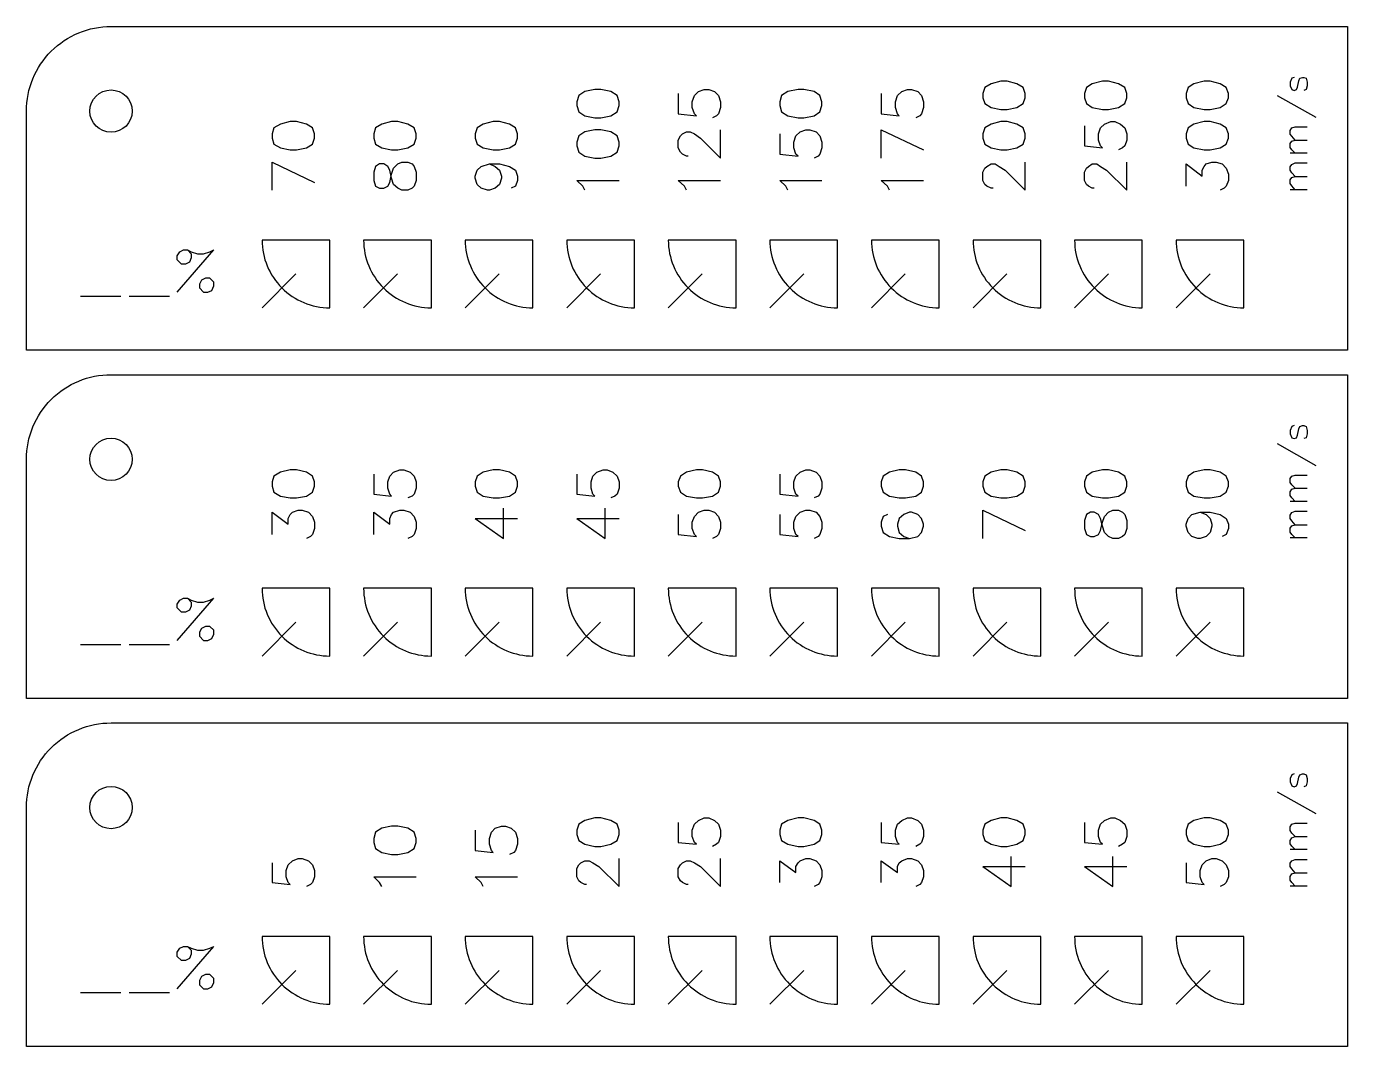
# Model space of a CAD drawing. Extents: x 257 to 820, y -99 to 253.
# Drawn here: x 663.7 to 819.8, y -31.1 to 89.4 of the extents above; entities that cross this region are included whole.
import ezdxf

# ---------------------------------------------------------------- set-up
doc = ezdxf.new("R2010")
doc.units = 0
doc.header["$LTSCALE"] = 2
doc.layers.get('0').update_dxf_attribs({"linetype": 'CONTINUOUS'})

msp = doc.modelspace()

# ---------------------------------------------------------------- linework, layer by layer
for p, q in [((695.53, 60.2), (691.53, 56.2)), ((707.53, 60.2), (703.53, 56.2)), ((719.53, 60.2), (715.53, 56.2)), ((731.53, 60.2), (727.53, 56.2)), ((743.53, 60.2), (739.53, 56.2)), ((755.53, 60.2), (751.53, 56.2)), ((767.53, 60.2), (763.53, 56.2)), ((779.53, 60.2), (775.53, 56.2)), ((791.53, 60.2), (787.53, 56.2)), ((803.53, 60.2), (799.53, 56.2)), ((695.53, 19.06), (691.53, 15.06)), ((707.53, 19.06), (703.53, 15.06)), ((719.53, 19.06), (715.53, 15.06)), ((731.53, 19.06), (727.53, 15.06)), ((743.53, 19.06), (739.53, 15.06)), ((755.53, 19.06), (751.53, 15.06)), ((767.53, 19.06), (763.53, 15.06)), ((779.53, 19.06), (775.53, 15.06)), ((791.53, 19.06), (787.53, 15.06)), ((803.53, 19.06), (799.53, 15.06)), ((695.53, -22.08), (691.53, -26.08)), ((707.53, -22.08), (703.53, -26.08)), ((719.53, -22.08), (715.53, -26.08)), ((731.53, -22.08), (727.53, -26.08)), ((743.53, -22.08), (739.53, -26.08)), ((755.53, -22.08), (751.53, -26.08)), ((767.53, -22.08), (763.53, -26.08)), ((779.53, -22.08), (775.53, -26.08)), ((791.53, -22.08), (787.53, -26.08)), ((803.53, -22.08), (799.53, -26.08))]:
    msp.add_line(p, q)
for points in [[(819.78, 51.2), (663.69, 51.2), (663.69, 79.44, -0.414214), (673.69, 89.44), (819.78, 89.44)], [(699.53, 64.2), (691.53, 64.2, 0.414214), (699.53, 56.2)], [(711.53, 64.2), (703.53, 64.2, 0.414214), (711.53, 56.2)], [(723.53, 64.2), (715.53, 64.2, 0.414214), (723.53, 56.2)], [(735.53, 64.2), (727.53, 64.2, 0.414214), (735.53, 56.2)], [(747.53, 64.2), (739.53, 64.2, 0.414214), (747.53, 56.2)], [(759.53, 64.2), (751.53, 64.2, 0.414214), (759.53, 56.2)], [(771.53, 64.2), (763.53, 64.2, 0.414214), (771.53, 56.2)], [(783.53, 64.2), (775.53, 64.2, 0.414214), (783.53, 56.2)], [(795.53, 64.2), (787.53, 64.2, 0.414214), (795.53, 56.2)], [(807.53, 64.2), (799.53, 64.2, 0.414214), (807.53, 56.2)], [(819.78, 10.06), (663.69, 10.06), (663.69, 38.3, -0.414214), (673.69, 48.3), (819.78, 48.3)], [(699.53, 23.06), (691.53, 23.06, 0.414214), (699.53, 15.06)], [(711.53, 23.06), (703.53, 23.06, 0.414214), (711.53, 15.06)], [(723.53, 23.06), (715.53, 23.06, 0.414214), (723.53, 15.06)], [(735.53, 23.06), (727.53, 23.06, 0.414214), (735.53, 15.06)], [(747.53, 23.06), (739.53, 23.06, 0.414214), (747.53, 15.06)], [(759.53, 23.06), (751.53, 23.06, 0.414214), (759.53, 15.06)], [(771.53, 23.06), (763.53, 23.06, 0.414214), (771.53, 15.06)], [(783.53, 23.06), (775.53, 23.06, 0.414214), (783.53, 15.06)], [(795.53, 23.06), (787.53, 23.06, 0.414214), (795.53, 15.06)], [(807.53, 23.06), (799.53, 23.06, 0.414214), (807.53, 15.06)], [(819.78, -31.08), (663.69, -31.08), (663.69, -2.84, -0.414214), (673.69, 7.16), (819.78, 7.16)], [(699.53, -18.08), (691.53, -18.08, 0.414214), (699.53, -26.08)], [(711.53, -18.08), (703.53, -18.08, 0.414214), (711.53, -26.08)], [(723.53, -18.08), (715.53, -18.08, 0.414214), (723.53, -26.08)], [(735.53, -18.08), (727.53, -18.08, 0.414214), (735.53, -26.08)], [(747.53, -18.08), (739.53, -18.08, 0.414214), (747.53, -26.08)], [(759.53, -18.08), (751.53, -18.08, 0.414214), (759.53, -26.08)], [(771.53, -18.08), (763.53, -18.08, 0.414214), (771.53, -26.08)], [(783.53, -18.08), (775.53, -18.08, 0.414214), (783.53, -26.08)], [(795.53, -18.08), (787.53, -18.08, 0.414214), (795.53, -26.08)], [(807.53, -18.08), (799.53, -18.08, 0.414214), (807.53, -26.08)]]:
    msp.add_lwpolyline(points, format="xyb", close=True)
at = {"color": 139}
for points in [[(776.7, 81.01), (776.93, 80.32), (777.68, 79.86), (778.82, 79.63), (779.57, 79.63), (780.72, 79.86), (781.47, 80.32), (781.7, 81.01), (781.7, 81.52), (781.47, 82.21), (780.72, 82.67), (779.57, 82.96), (778.82, 82.96), (777.68, 82.67), (776.93, 82.21), (776.7, 81.52), (776.7, 81.01)], [(788.71, 81.01), (788.94, 80.32), (789.62, 79.86), (790.83, 79.63), (791.52, 79.63), (792.73, 79.86), (793.47, 80.32), (793.7, 81.01), (793.7, 81.52), (793.47, 82.21), (792.73, 82.67), (791.52, 82.96), (790.83, 82.96), (789.62, 82.67), (788.94, 82.21), (788.71, 81.52), (788.71, 81.01)], [(800.71, 81.01), (800.94, 80.32), (801.63, 79.86), (802.84, 79.63), (803.53, 79.63), (804.73, 79.86), (805.42, 80.32), (805.71, 81.01), (805.71, 81.52), (805.42, 82.21), (804.73, 82.67), (803.53, 82.96), (802.84, 82.96), (801.63, 82.67), (800.94, 82.21), (800.71, 81.52), (800.71, 81.01)], [(728.73, 80.09), (728.96, 79.34), (729.65, 78.88), (730.86, 78.65), (731.55, 78.65), (732.75, 78.88), (733.5, 79.34), (733.73, 80.09), (733.73, 80.55), (733.5, 81.29), (732.75, 81.75), (731.55, 81.98), (730.86, 81.98), (729.65, 81.75), (728.96, 81.29), (728.73, 80.55), (728.73, 80.09)], [(752.69, 80.09), (752.92, 79.34), (753.66, 78.88), (754.87, 78.65), (755.56, 78.65), (756.76, 78.88), (757.45, 79.34), (757.68, 80.09), (757.68, 80.55), (757.45, 81.29), (756.76, 81.75), (755.56, 81.98), (754.87, 81.98), (753.66, 81.75), (752.92, 81.29), (752.69, 80.55), (752.69, 80.09)], [(692.71, 76.24), (692.94, 75.55), (693.69, 75.09), (694.84, 74.86), (695.58, 74.86), (696.79, 75.09), (697.48, 75.55), (697.71, 76.24), (697.71, 76.76), (697.48, 77.45), (696.79, 77.91), (695.58, 78.19), (694.84, 78.19), (693.69, 77.91), (692.94, 77.45), (692.71, 76.76), (692.71, 76.24)], [(704.72, 76.24), (704.95, 75.55), (705.69, 75.09), (706.84, 74.86), (707.59, 74.86), (708.74, 75.09), (709.49, 75.55), (709.72, 76.24), (709.72, 76.76), (709.49, 77.45), (708.74, 77.91), (707.59, 78.19), (706.84, 78.19), (705.69, 77.91), (704.95, 77.45), (704.72, 76.76), (704.72, 76.24)], [(716.72, 76.24), (716.95, 75.55), (717.64, 75.09), (718.85, 74.86), (719.6, 74.86), (720.75, 75.09), (721.49, 75.55), (721.72, 76.24), (721.72, 76.76), (721.49, 77.45), (720.75, 77.91), (719.6, 78.19), (718.85, 78.19), (717.64, 77.91), (716.95, 77.45), (716.72, 76.76), (716.72, 76.24)], [(776.7, 76.24), (776.93, 75.55), (777.68, 75.09), (778.82, 74.86), (779.57, 74.86), (780.72, 75.09), (781.47, 75.55), (781.7, 76.24), (781.7, 76.76), (781.47, 77.45), (780.72, 77.91), (779.57, 78.19), (778.82, 78.19), (777.68, 77.91), (776.93, 77.45), (776.7, 76.76), (776.7, 76.24)], [(800.71, 76.24), (800.94, 75.55), (801.63, 75.09), (802.84, 74.86), (803.53, 74.86), (804.73, 75.09), (805.42, 75.55), (805.71, 76.24), (805.71, 76.76), (805.42, 77.45), (804.73, 77.91), (803.53, 78.19), (802.84, 78.19), (801.63, 77.91), (800.94, 77.45), (800.71, 76.76), (800.71, 76.24)], [(728.73, 75.32), (728.96, 74.57), (729.65, 74.11), (730.86, 73.88), (731.55, 73.88), (732.75, 74.11), (733.5, 74.57), (733.73, 75.32), (733.73, 75.78), (733.5, 76.53), (732.75, 76.99), (731.55, 77.22), (730.86, 77.22), (729.65, 76.99), (728.96, 76.53), (728.73, 75.78), (728.73, 75.32)], [(704.72, 71.24), (704.95, 70.55), (705.41, 70.32), (705.92, 70.32), (706.38, 70.55), (706.61, 71.01), (706.84, 71.99), (707.07, 72.68), (707.59, 73.19), (708.05, 73.42), (708.74, 73.42), (709.26, 73.19), (709.49, 72.91), (709.72, 72.22), (709.72, 71.24), (709.49, 70.55), (709.26, 70.32), (708.74, 70.09), (708.05, 70.09), (707.59, 70.32), (707.07, 70.78), (706.84, 71.53), (706.61, 72.45), (706.38, 72.91), (705.92, 73.19), (705.41, 73.19), (704.95, 72.91), (704.72, 72.22), (704.72, 71.24)], [(684.84, 59.69), (684.38, 59.46), (684.15, 59), (684.15, 58.55), (684.61, 58.03), (685.13, 58.03), (685.59, 58.26), (685.82, 58.78), (685.82, 59.23), (685.36, 59.69), (684.84, 59.69)], [(692.71, 35.11), (692.94, 34.42), (693.69, 33.96), (694.84, 33.73), (695.58, 33.73), (696.79, 33.96), (697.48, 34.42), (697.71, 35.11), (697.71, 35.62), (697.48, 36.31), (696.79, 36.77), (695.58, 37.06), (694.84, 37.06), (693.69, 36.77), (692.94, 36.31), (692.71, 35.62), (692.71, 35.11)], [(716.72, 35.11), (716.95, 34.42), (717.64, 33.96), (718.85, 33.73), (719.6, 33.73), (720.75, 33.96), (721.49, 34.42), (721.72, 35.11), (721.72, 35.62), (721.49, 36.31), (720.75, 36.77), (719.6, 37.06), (718.85, 37.06), (717.64, 36.77), (716.95, 36.31), (716.72, 35.62), (716.72, 35.11)], [(740.68, 35.11), (740.97, 34.42), (741.66, 33.96), (742.86, 33.73), (743.55, 33.73), (744.76, 33.96), (745.45, 34.42), (745.68, 35.11), (745.68, 35.62), (745.45, 36.31), (744.76, 36.77), (743.55, 37.06), (742.86, 37.06), (741.66, 36.77), (740.97, 36.31), (740.68, 35.62), (740.68, 35.11)], [(764.69, 35.11), (764.92, 34.42), (765.67, 33.96), (766.82, 33.73), (767.57, 33.73), (768.77, 33.96), (769.46, 34.42), (769.69, 35.11), (769.69, 35.62), (769.46, 36.31), (768.77, 36.77), (767.57, 37.06), (766.82, 37.06), (765.67, 36.77), (764.92, 36.31), (764.69, 35.62), (764.69, 35.11)], [(776.7, 35.11), (776.93, 34.42), (777.68, 33.96), (778.82, 33.73), (779.57, 33.73), (780.72, 33.96), (781.47, 34.42), (781.7, 35.11), (781.7, 35.62), (781.47, 36.31), (780.72, 36.77), (779.57, 37.06), (778.82, 37.06), (777.68, 36.77), (776.93, 36.31), (776.7, 35.62), (776.7, 35.11)], [(788.71, 35.11), (788.94, 34.42), (789.62, 33.96), (790.83, 33.73), (791.52, 33.73), (792.73, 33.96), (793.47, 34.42), (793.7, 35.11), (793.7, 35.62), (793.47, 36.31), (792.73, 36.77), (791.52, 37.06), (790.83, 37.06), (789.62, 36.77), (788.94, 36.31), (788.71, 35.62), (788.71, 35.11)], [(800.71, 35.11), (800.94, 34.42), (801.63, 33.96), (802.84, 33.73), (803.53, 33.73), (804.73, 33.96), (805.42, 34.42), (805.71, 35.11), (805.71, 35.62), (805.42, 36.31), (804.73, 36.77), (803.53, 37.06), (802.84, 37.06), (801.63, 36.77), (800.94, 36.31), (800.71, 35.62), (800.71, 35.11)], [(788.71, 30.11), (788.94, 29.42), (789.4, 29.19), (789.85, 29.19), (790.37, 29.42), (790.6, 29.88), (790.83, 30.86), (791.06, 31.54), (791.52, 32.06), (792.04, 32.29), (792.73, 32.29), (793.19, 32.06), (793.47, 31.77), (793.7, 31.09), (793.7, 30.11), (793.47, 29.42), (793.19, 29.19), (792.73, 28.96), (792.04, 28.96), (791.52, 29.19), (791.06, 29.65), (790.83, 30.4), (790.6, 31.32), (790.37, 31.77), (789.85, 32.06), (789.4, 32.06), (788.94, 31.77), (788.71, 31.09), (788.71, 30.11)], [(684.84, 18.56), (684.38, 18.33), (684.15, 17.87), (684.15, 17.41), (684.61, 16.9), (685.13, 16.9), (685.59, 17.13), (685.82, 17.64), (685.82, 18.1), (685.36, 18.56), (684.84, 18.56)], [(728.73, -6.03), (728.96, -6.72), (729.65, -7.17), (730.86, -7.46), (731.55, -7.46), (732.75, -7.17), (733.5, -6.72), (733.73, -6.03), (733.73, -5.51), (733.5, -4.82), (732.75, -4.36), (731.55, -4.07), (730.86, -4.07), (729.65, -4.36), (728.96, -4.82), (728.73, -5.51), (728.73, -6.03)], [(752.69, -6.03), (752.92, -6.72), (753.66, -7.17), (754.87, -7.46), (755.56, -7.46), (756.76, -7.17), (757.45, -6.72), (757.68, -6.03), (757.68, -5.51), (757.45, -4.82), (756.76, -4.36), (755.56, -4.07), (754.87, -4.07), (753.66, -4.36), (752.92, -4.82), (752.69, -5.51), (752.69, -6.03)], [(776.7, -6.03), (776.93, -6.72), (777.68, -7.17), (778.82, -7.46), (779.57, -7.46), (780.72, -7.17), (781.47, -6.72), (781.7, -6.03), (781.7, -5.51), (781.47, -4.82), (780.72, -4.36), (779.57, -4.07), (778.82, -4.07), (777.68, -4.36), (776.93, -4.82), (776.7, -5.51), (776.7, -6.03)], [(800.71, -6.03), (800.94, -6.72), (801.63, -7.17), (802.84, -7.46), (803.53, -7.46), (804.73, -7.17), (805.42, -6.72), (805.71, -6.03), (805.71, -5.51), (805.42, -4.82), (804.73, -4.36), (803.53, -4.07), (802.84, -4.07), (801.63, -4.36), (800.94, -4.82), (800.71, -5.51), (800.71, -6.03)], [(704.72, -6.95), (704.95, -7.69), (705.69, -8.15), (706.84, -8.38), (707.59, -8.38), (708.74, -8.15), (709.49, -7.69), (709.72, -6.95), (709.72, -6.49), (709.49, -5.74), (708.74, -5.28), (707.59, -5.05), (706.84, -5.05), (705.69, -5.28), (704.95, -5.74), (704.72, -6.49), (704.72, -6.95)], [(684.84, -22.57), (684.38, -22.8), (684.15, -23.26), (684.15, -23.78), (684.61, -24.24), (685.13, -24.24), (685.59, -24.01), (685.82, -23.49), (685.82, -23.03), (685.36, -22.57), (684.84, -22.57)]]:
    msp.add_lwpolyline(points, close=True, dxfattribs=at)
for points in [[(813.47, 83.42), (813.18, 83.31), (813.01, 82.85), (813.01, 82.44), (813.18, 81.98), (813.47, 81.87), (813.75, 81.98), (813.87, 82.27), (814.04, 83.02), (814.16, 83.31), (814.44, 83.42), (814.61, 83.42), (814.9, 83.31), (815.02, 82.85), (815.02, 82.44), (814.9, 81.98), (814.61, 81.87)], [(740.68, 81.52), (740.68, 79.11), (742.86, 78.88), (742.63, 79.11), (742.35, 79.86), (742.35, 80.55), (742.63, 81.29), (743.09, 81.75), (743.78, 81.98), (744.3, 81.98), (744.99, 81.75), (745.45, 81.29), (745.68, 80.55), (745.68, 79.86), (745.45, 79.11), (745.22, 78.88), (744.76, 78.65)], [(764.69, 81.52), (764.69, 79.11), (766.82, 78.88), (766.59, 79.11), (766.36, 79.86), (766.36, 80.55), (766.59, 81.29), (767.11, 81.75), (767.79, 81.98), (768.25, 81.98), (769, 81.75), (769.46, 81.29), (769.69, 80.55), (769.69, 79.86), (769.46, 79.11), (769.23, 78.88), (768.77, 78.65)], [(811.46, 81.29), (816.05, 78.71)], [(788.71, 77.68), (788.71, 75.32), (790.83, 75.09), (790.6, 75.32), (790.37, 76.01), (790.37, 76.76), (790.6, 77.45), (791.06, 77.91), (791.81, 78.19), (792.27, 78.19), (792.96, 77.91), (793.47, 77.45), (793.7, 76.76), (793.7, 76.01), (793.47, 75.32), (793.19, 75.09), (792.73, 74.86)], [(741.89, 74.11), (741.66, 74.11), (741.2, 74.34), (740.97, 74.57), (740.68, 75.09), (740.68, 76.01), (740.97, 76.53), (741.2, 76.76), (741.66, 76.99), (742.12, 76.99), (742.63, 76.76), (743.32, 76.24), (745.68, 73.88), (745.68, 77.22)], [(752.69, 76.76), (752.69, 74.34), (754.87, 74.11), (754.58, 74.34), (754.35, 75.09), (754.35, 75.78), (754.58, 76.53), (755.1, 76.99), (755.79, 77.22), (756.25, 77.22), (756.99, 76.99), (757.45, 76.53), (757.68, 75.78), (757.68, 75.09), (757.45, 74.34), (757.22, 74.11), (756.76, 73.88)], [(764.69, 73.88), (764.69, 77.22), (769.69, 74.86)], [(813.58, 76.01), (813.18, 76.47), (813.01, 76.7), (813.01, 77.16), (813.18, 77.45), (813.58, 77.56), (815.02, 77.56)], [(813.58, 74.46), (813.18, 74.86), (813.01, 75.15), (813.01, 75.61), (813.18, 75.89), (813.58, 76.01), (815.02, 76.01)], [(692.71, 70.09), (692.71, 73.42), (697.71, 71.01)], [(777.91, 70.32), (777.68, 70.32), (777.16, 70.55), (776.93, 70.78), (776.7, 71.24), (776.7, 72.22), (776.93, 72.68), (777.16, 72.91), (777.68, 73.19), (778.14, 73.19), (778.6, 72.91), (779.34, 72.45), (781.7, 70.09), (781.7, 73.42)], [(789.85, 70.32), (789.62, 70.32), (789.17, 70.55), (788.94, 70.78), (788.71, 71.24), (788.71, 72.22), (788.94, 72.68), (789.17, 72.91), (789.62, 73.19), (790.14, 73.19), (790.6, 72.91), (791.29, 72.45), (793.7, 70.09), (793.7, 73.42)], [(800.71, 70.55), (800.71, 73.19), (802.61, 71.76), (802.61, 72.45), (802.84, 72.91), (803.07, 73.19), (803.76, 73.42), (804.27, 73.42), (804.96, 73.19), (805.42, 72.68), (805.71, 71.99), (805.71, 71.24), (805.42, 70.55), (805.19, 70.32), (804.73, 70.09)], [(815.02, 74.46), (813.01, 74.46)], [(718.39, 73.19), (719.08, 72.91), (719.6, 72.45), (719.83, 71.76), (719.83, 71.53), (719.6, 70.78), (719.08, 70.32), (718.39, 70.09), (718.16, 70.09), (717.41, 70.32), (716.95, 70.78), (716.72, 71.53), (716.72, 71.76), (716.95, 72.45), (717.41, 72.91), (718.39, 73.19), (719.6, 73.19), (720.75, 72.91), (721.49, 72.45), (721.72, 71.76), (721.72, 71.24), (721.49, 70.55), (720.97, 70.32)], [(813.58, 71.7), (813.18, 72.16), (813.01, 72.45), (813.01, 72.85), (813.18, 73.14), (813.58, 73.31), (815.02, 73.31)], [(729.65, 70.09), (729.42, 70.55), (728.73, 71.24), (733.73, 71.24)], [(741.66, 70.09), (741.43, 70.55), (740.68, 71.24), (745.68, 71.24)], [(753.66, 70.09), (753.43, 70.55), (752.69, 71.24), (757.68, 71.24)], [(765.67, 70.09), (765.44, 70.55), (764.69, 71.24), (769.69, 71.24)], [(813.58, 70.15), (813.18, 70.61), (813.01, 70.9), (813.01, 71.3), (813.18, 71.59), (813.58, 71.7), (815.02, 71.7)], [(815.02, 70.15), (813.01, 70.15)], [(681.51, 58.03), (685.82, 63.03)], [(682.71, 63.03), (683.17, 62.57), (683.17, 62.11), (682.94, 61.59), (682.49, 61.36), (682.03, 61.36), (681.51, 61.88), (681.51, 62.34), (681.8, 62.8), (682.26, 63.03), (682.71, 63.03), (683.17, 62.8), (683.92, 62.57), (684.61, 62.57), (685.36, 62.8), (685.82, 63.03)], [(670.08, 57.57), (674.84, 57.57)], [(675.82, 57.57), (680.59, 57.57)], [(813.47, 42.29), (813.18, 42.17), (813.01, 41.71), (813.01, 41.31), (813.18, 40.85), (813.47, 40.74), (813.75, 40.85), (813.87, 41.14), (814.04, 41.89), (814.16, 42.17), (814.44, 42.29), (814.61, 42.29), (814.9, 42.17), (815.02, 41.71), (815.02, 41.31), (814.9, 40.85), (814.61, 40.74)], [(811.46, 40.16), (816.05, 37.58)], [(704.72, 36.54), (704.72, 34.19), (706.84, 33.96), (706.61, 34.19), (706.38, 34.88), (706.38, 35.62), (706.61, 36.31), (707.07, 36.77), (707.82, 37.06), (708.28, 37.06), (709.03, 36.77), (709.49, 36.31), (709.72, 35.62), (709.72, 34.88), (709.49, 34.19), (709.26, 33.96), (708.74, 33.73)], [(728.73, 36.54), (728.73, 34.19), (730.86, 33.96), (730.63, 34.19), (730.4, 34.88), (730.4, 35.62), (730.63, 36.31), (731.09, 36.77), (731.83, 37.06), (732.29, 37.06), (732.98, 36.77), (733.5, 36.31), (733.73, 35.62), (733.73, 34.88), (733.5, 34.19), (733.21, 33.96), (732.75, 33.73)], [(752.69, 36.54), (752.69, 34.19), (754.87, 33.96), (754.58, 34.19), (754.35, 34.88), (754.35, 35.62), (754.58, 36.31), (755.1, 36.77), (755.79, 37.06), (756.25, 37.06), (756.99, 36.77), (757.45, 36.31), (757.68, 35.62), (757.68, 34.88), (757.45, 34.19), (757.22, 33.96), (756.76, 33.73)], [(813.58, 34.88), (813.18, 35.28), (813.01, 35.57), (813.01, 36.03), (813.18, 36.31), (813.58, 36.43), (815.02, 36.43)], [(813.58, 33.33), (813.18, 33.73), (813.01, 34.02), (813.01, 34.47), (813.18, 34.76), (813.58, 34.88), (815.02, 34.88)], [(815.02, 33.33), (813.01, 33.33)], [(692.71, 29.42), (692.71, 32.06), (694.61, 30.63), (694.61, 31.32), (694.84, 31.77), (695.12, 32.06), (695.81, 32.29), (696.27, 32.29), (697.02, 32.06), (697.48, 31.54), (697.71, 30.86), (697.71, 30.11), (697.48, 29.42), (697.25, 29.19), (696.79, 28.96)], [(704.72, 29.42), (704.72, 32.06), (706.61, 30.63), (706.61, 31.32), (706.84, 31.77), (707.07, 32.06), (707.82, 32.29), (708.28, 32.29), (709.03, 32.06), (709.49, 31.54), (709.72, 30.86), (709.72, 30.11), (709.49, 29.42), (709.26, 29.19), (708.74, 28.96)], [(716.72, 31.32), (720.06, 28.96), (720.06, 32.52)], [(716.72, 31.32), (721.72, 31.32)], [(728.73, 31.32), (732.06, 28.96), (732.06, 32.52)], [(728.73, 31.32), (733.73, 31.32)], [(740.68, 31.77), (740.68, 29.42), (742.86, 29.19), (742.63, 29.42), (742.35, 30.11), (742.35, 30.86), (742.63, 31.54), (743.09, 32.06), (743.78, 32.29), (744.3, 32.29), (744.99, 32.06), (745.45, 31.54), (745.68, 30.86), (745.68, 30.11), (745.45, 29.42), (745.22, 29.19), (744.76, 28.96)], [(752.69, 31.77), (752.69, 29.42), (754.87, 29.19), (754.58, 29.42), (754.35, 30.11), (754.35, 30.86), (754.58, 31.54), (755.1, 32.06), (755.79, 32.29), (756.25, 32.29), (756.99, 32.06), (757.45, 31.54), (757.68, 30.86), (757.68, 30.11), (757.45, 29.42), (757.22, 29.19), (756.76, 28.96)], [(765.44, 31.77), (764.92, 31.54), (764.69, 30.86), (764.69, 30.4), (764.92, 29.65), (765.67, 29.19), (766.82, 28.96), (768.02, 28.96), (769, 29.19), (769.46, 29.65), (769.69, 30.4), (769.69, 30.63), (769.46, 31.32), (769, 31.77), (768.25, 32.06), (768.02, 32.06), (767.34, 31.77), (766.82, 31.32), (766.59, 30.63), (766.59, 30.4), (766.82, 29.65), (767.34, 29.19), (768.02, 28.96)], [(776.7, 28.96), (776.7, 32.29), (781.7, 29.88)], [(802.38, 32.06), (803.07, 31.77), (803.53, 31.32), (803.76, 30.63), (803.76, 30.4), (803.53, 29.65), (803.07, 29.19), (802.38, 28.96), (802.09, 28.96), (801.4, 29.19), (800.94, 29.65), (800.71, 30.4), (800.71, 30.63), (800.94, 31.32), (801.4, 31.77), (802.38, 32.06), (803.53, 32.06), (804.73, 31.77), (805.42, 31.32), (805.71, 30.63), (805.71, 30.11), (805.42, 29.42), (804.96, 29.19)], [(813.58, 30.57), (813.18, 31.03), (813.01, 31.32), (813.01, 31.72), (813.18, 32), (813.58, 32.18), (815.02, 32.18)], [(813.58, 29.02), (813.18, 29.42), (813.01, 29.71), (813.01, 30.17), (813.18, 30.45), (813.58, 30.57), (815.02, 30.57)], [(815.02, 29.02), (813.01, 29.02)], [(681.51, 16.9), (685.82, 21.89)], [(682.71, 21.89), (683.17, 21.43), (683.17, 20.97), (682.94, 20.46), (682.49, 20.23), (682.03, 20.23), (681.51, 20.74), (681.51, 21.2), (681.8, 21.66), (682.26, 21.89), (682.71, 21.89), (683.17, 21.66), (683.92, 21.43), (684.61, 21.43), (685.36, 21.66), (685.82, 21.89)], [(670.08, 16.44), (674.84, 16.44)], [(675.82, 16.44), (680.59, 16.44)], [(813.47, 1.15), (813.18, 1.04), (813.01, 0.58), (813.01, 0.18), (813.18, -0.28), (813.47, -0.4), (813.75, -0.28), (813.87, 0.01), (814.04, 0.75), (814.16, 1.04), (814.44, 1.15), (814.61, 1.15), (814.9, 1.04), (815.02, 0.58), (815.02, 0.18), (814.9, -0.28), (814.61, -0.4)], [(811.46, -0.97), (816.05, -3.56)], [(740.68, -4.59), (740.68, -6.95), (742.86, -7.17), (742.63, -6.95), (742.35, -6.26), (742.35, -5.51), (742.63, -4.82), (743.09, -4.36), (743.78, -4.07), (744.3, -4.07), (744.99, -4.36), (745.45, -4.82), (745.68, -5.51), (745.68, -6.26), (745.45, -6.95), (745.22, -7.17), (744.76, -7.46)], [(764.69, -4.59), (764.69, -6.95), (766.82, -7.17), (766.59, -6.95), (766.36, -6.26), (766.36, -5.51), (766.59, -4.82), (767.11, -4.36), (767.79, -4.07), (768.25, -4.07), (769, -4.36), (769.46, -4.82), (769.69, -5.51), (769.69, -6.26), (769.46, -6.95), (769.23, -7.17), (768.77, -7.46)], [(788.71, -4.59), (788.71, -6.95), (790.83, -7.17), (790.6, -6.95), (790.37, -6.26), (790.37, -5.51), (790.6, -4.82), (791.06, -4.36), (791.81, -4.07), (792.27, -4.07), (792.96, -4.36), (793.47, -4.82), (793.7, -5.51), (793.7, -6.26), (793.47, -6.95), (793.19, -7.17), (792.73, -7.46)], [(716.72, -5.51), (716.72, -7.92), (718.85, -8.15), (718.62, -7.92), (718.39, -7.17), (718.39, -6.49), (718.62, -5.74), (719.08, -5.28), (719.83, -5.05), (720.29, -5.05), (720.97, -5.28), (721.49, -5.74), (721.72, -6.49), (721.72, -7.17), (721.49, -7.92), (721.26, -8.15), (720.75, -8.38)], [(813.58, -6.26), (813.18, -5.85), (813.01, -5.57), (813.01, -5.11), (813.18, -4.82), (813.58, -4.7), (815.02, -4.7)], [(813.58, -7.81), (813.18, -7.4), (813.01, -7.12), (813.01, -6.72), (813.18, -6.43), (813.58, -6.26), (815.02, -6.26)], [(692.71, -9.36), (692.71, -11.71), (694.84, -11.94), (694.61, -11.71), (694.38, -11.02), (694.38, -10.28), (694.61, -9.59), (695.12, -9.13), (695.81, -8.84), (696.27, -8.84), (697.02, -9.13), (697.48, -9.59), (697.71, -10.28), (697.71, -11.02), (697.48, -11.71), (697.25, -11.94), (696.79, -12.17)], [(729.88, -11.94), (729.65, -11.94), (729.19, -11.71), (728.96, -11.48), (728.73, -11.02), (728.73, -10.05), (728.96, -9.59), (729.19, -9.36), (729.65, -9.13), (730.17, -9.13), (730.63, -9.36), (731.32, -9.82), (733.73, -12.17), (733.73, -8.84)], [(741.89, -11.94), (741.66, -11.94), (741.2, -11.71), (740.97, -11.48), (740.68, -11.02), (740.68, -10.05), (740.97, -9.59), (741.2, -9.36), (741.66, -9.13), (742.12, -9.13), (742.63, -9.36), (743.32, -9.82), (745.68, -12.17), (745.68, -8.84)], [(752.69, -11.71), (752.69, -9.13), (754.58, -10.51), (754.58, -9.82), (754.87, -9.36), (755.1, -9.13), (755.79, -8.84), (756.25, -8.84), (756.99, -9.13), (757.45, -9.59), (757.68, -10.28), (757.68, -11.02), (757.45, -11.71), (757.22, -11.94), (756.76, -12.17)], [(764.69, -11.71), (764.69, -9.13), (766.59, -10.51), (766.59, -9.82), (766.82, -9.36), (767.11, -9.13), (767.79, -8.84), (768.25, -8.84), (769, -9.13), (769.46, -9.59), (769.69, -10.28), (769.69, -11.02), (769.46, -11.71), (769.23, -11.94), (768.77, -12.17)], [(776.7, -9.82), (780.03, -12.17), (780.03, -8.61)], [(788.71, -9.82), (792.04, -12.17), (792.04, -8.61)], [(800.71, -9.36), (800.71, -11.71), (802.84, -11.94), (802.61, -11.71), (802.38, -11.02), (802.38, -10.28), (802.61, -9.59), (803.07, -9.13), (803.76, -8.84), (804.27, -8.84), (804.96, -9.13), (805.42, -9.59), (805.71, -10.28), (805.71, -11.02), (805.42, -11.71), (805.19, -11.94), (804.73, -12.17)], [(815.02, -7.81), (813.01, -7.81)], [(813.58, -10.56), (813.18, -10.1), (813.01, -9.82), (813.01, -9.42), (813.18, -9.13), (813.58, -8.96), (815.02, -8.96)], [(776.7, -9.82), (781.7, -9.82)], [(788.71, -9.82), (793.7, -9.82)], [(813.58, -12.12), (813.18, -11.71), (813.01, -11.43), (813.01, -10.97), (813.18, -10.68), (813.58, -10.56), (815.02, -10.56)], [(705.69, -12.17), (705.41, -11.71), (704.72, -11.02), (709.72, -11.02)], [(717.64, -12.17), (717.41, -11.71), (716.72, -11.02), (721.72, -11.02)], [(815.02, -12.12), (813.01, -12.12)], [(681.51, -24.24), (685.82, -19.24)], [(682.71, -19.24), (683.17, -19.7), (683.17, -20.16), (682.94, -20.68), (682.49, -20.9), (682.03, -20.9), (681.51, -20.45), (681.51, -19.93), (681.8, -19.47), (682.26, -19.24), (682.71, -19.24), (683.17, -19.47), (683.92, -19.7), (684.61, -19.7), (685.36, -19.47), (685.82, -19.24)], [(670.08, -24.7), (674.84, -24.7)], [(675.82, -24.7), (680.59, -24.7)]]:
    msp.add_lwpolyline(points, dxfattribs=at)
for centre in [(673.69, 79.44), (673.69, 38.3), (673.69, -2.84)]:
    msp.add_circle(centre, 2.5)

doc.saveas('drawing.dxf')
